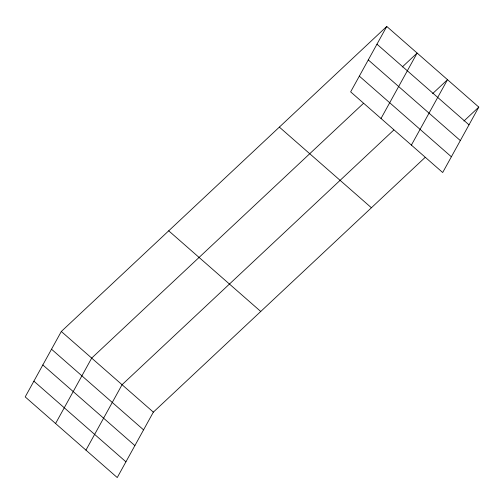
<?xml version="1.0" encoding="UTF-8"?>
<svg xmlns="http://www.w3.org/2000/svg" width="504" height="504" viewBox="0 0 504 504"><rect width="100%" height="100%" fill="white"/><g stroke="black" fill="none" stroke-linecap="round" stroke-linejoin="round"><path stroke-width="0.76" d="M386.757 26.447L350.645 91.867L442.688 172.519L478.8 107.1L386.757 26.447L61.312 331.481L25.2 396.9L117.243 477.553L153.355 412.133L425.105 157.431M55.572 423.511L91.684 358.098L363.428 103.396M85.951 450.129L122.062 384.716L393.807 130.007M381.018 118.478L417.129 53.065L402.274 66.988M411.39 145.095L447.502 79.682L432.652 93.599M463.945 121.023L478.8 107.1M376.967 44.182L469.01 124.835M368.279 59.919L460.322 140.566M359.327 76.129L451.376 156.782M279.361 127.109L371.404 207.761M168.708 230.819L260.751 311.472M61.312 331.481L153.355 412.133M51.521 349.215L143.571 429.868M42.834 364.953L134.883 445.599M33.888 381.163L125.931 461.815"/></g></svg>
